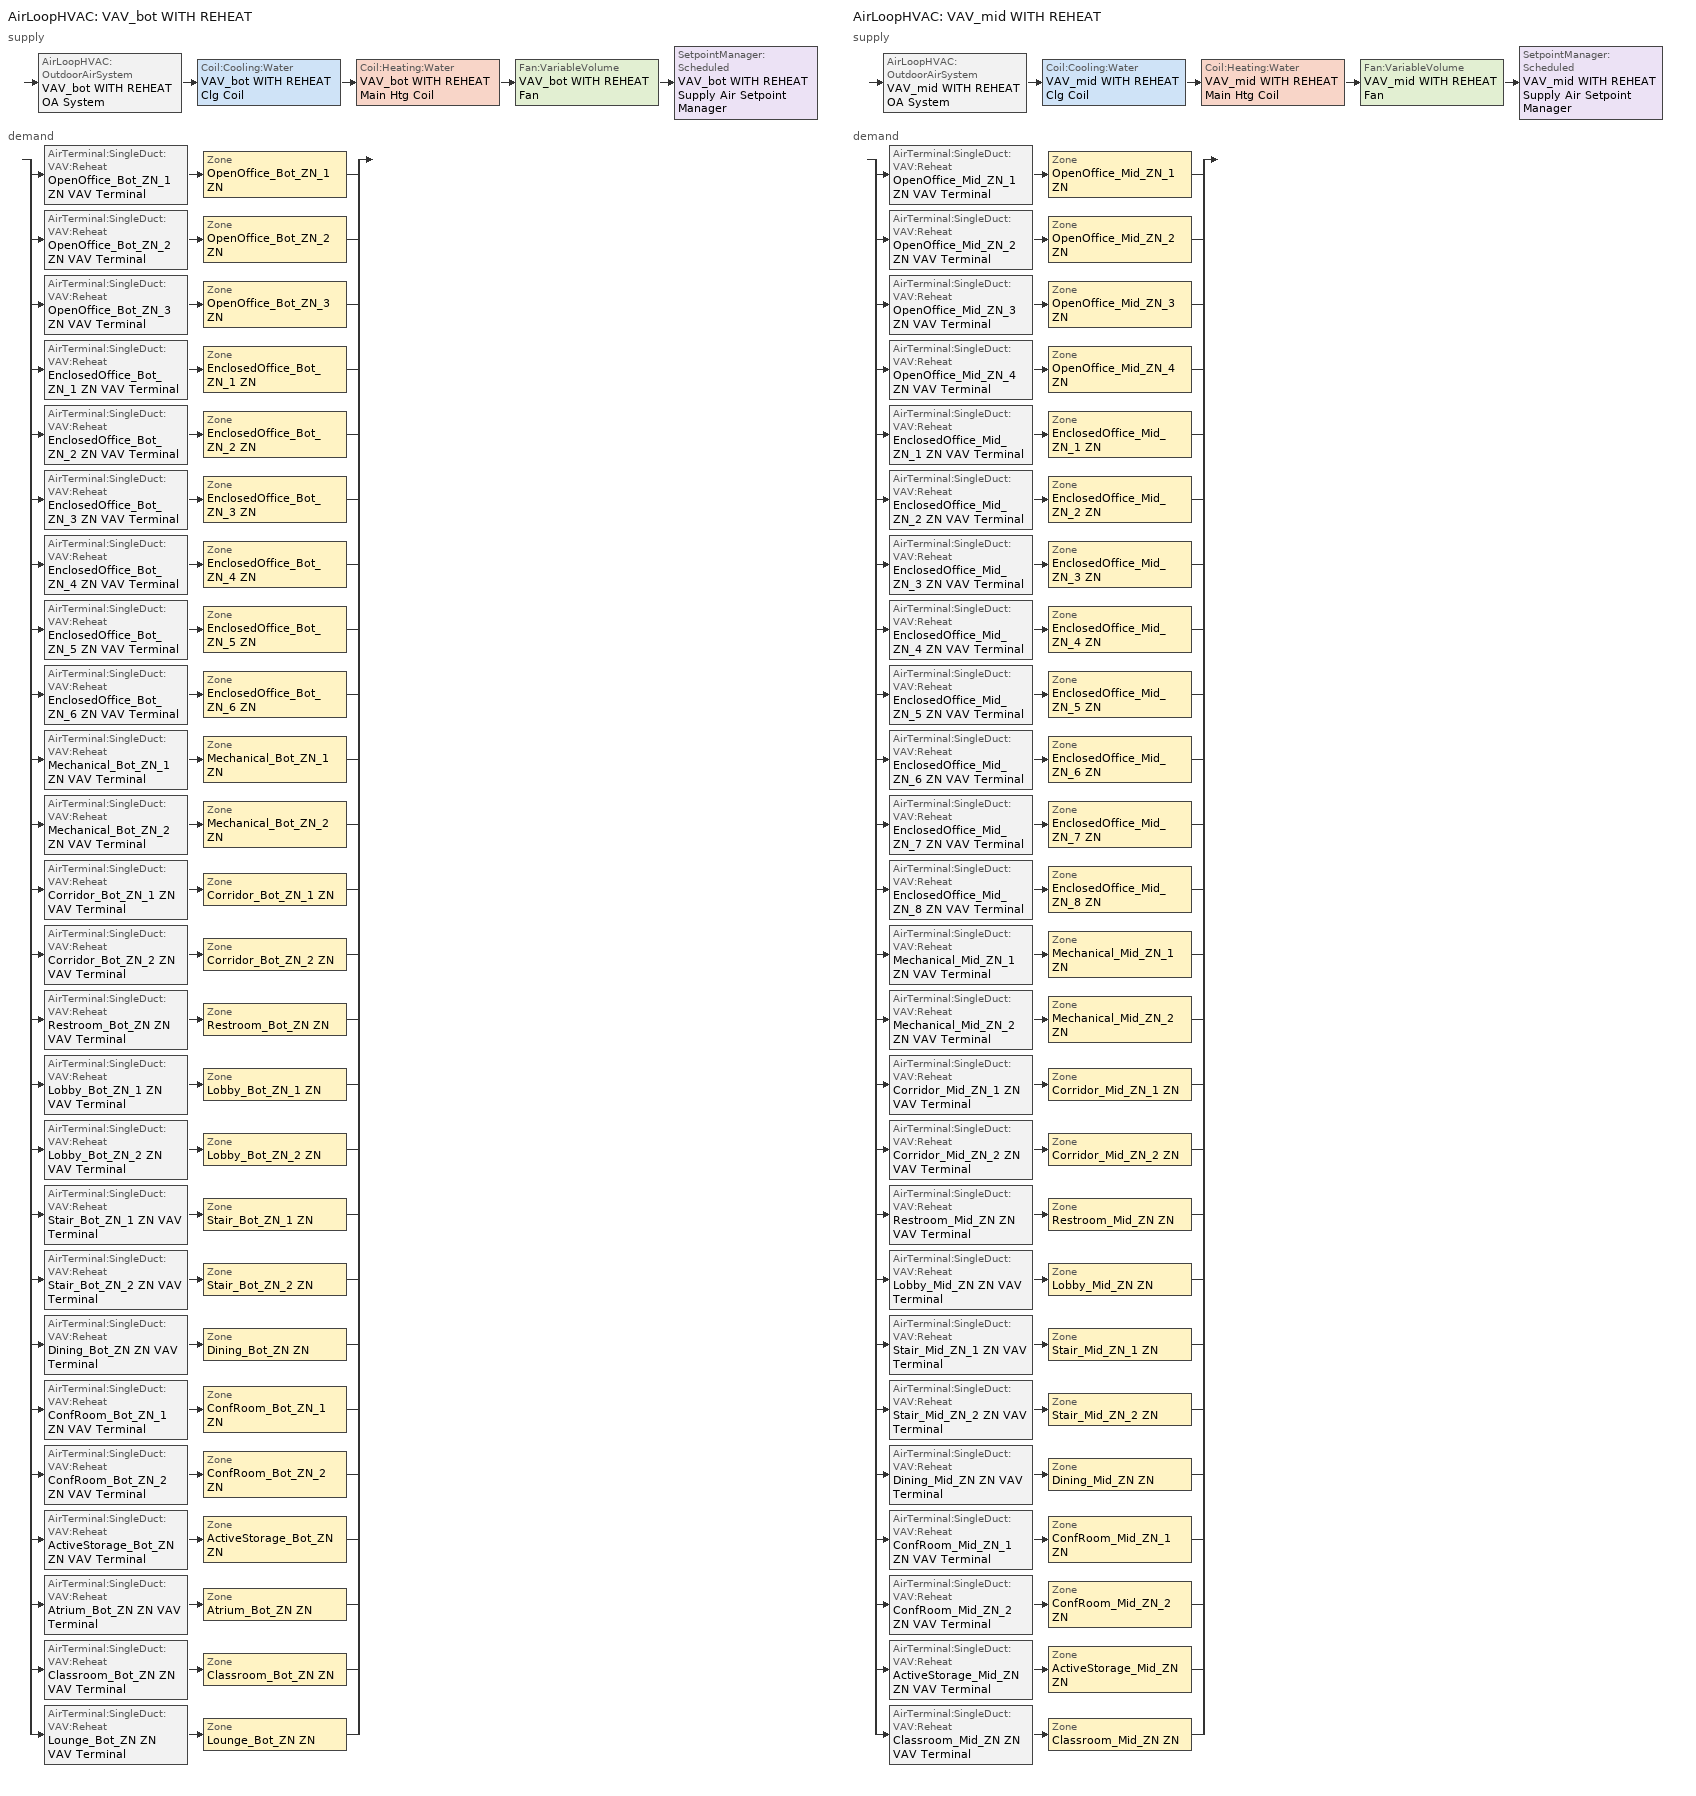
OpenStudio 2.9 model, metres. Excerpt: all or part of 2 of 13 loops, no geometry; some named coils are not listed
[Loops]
AirLoopHVAC 'VAV_bot WITH REHEAT'
 supply: AirLoopHVAC:OutdoorAirSystem 'VAV_bot WITH REHEAT OA System' > Coil:Cooling:Water 'VAV_bot WITH REHEAT Clg Coil' > Coil:Heating:Water 'VAV_bot WITH REHEAT Main Htg Coil' > Fan:VariableVolume 'VAV_bot WITH REHEAT Fan' > SetpointManager:Scheduled 'VAV_bot WITH REHEAT Supply Air Setpoint Manager'
 demand: split
  | AirTerminal:SingleDuct:VAV:Reheat 'OpenOffice_Bot_ZN_1 ZN VAV Terminal' > Zone 'OpenOffice_Bot_ZN_1 ZN'
  | AirTerminal:SingleDuct:VAV:Reheat 'OpenOffice_Bot_ZN_2 ZN VAV Terminal' > Zone 'OpenOffice_Bot_ZN_2 ZN'
  | AirTerminal:SingleDuct:VAV:Reheat 'OpenOffice_Bot_ZN_3 ZN VAV Terminal' > Zone 'OpenOffice_Bot_ZN_3 ZN'
  | AirTerminal:SingleDuct:VAV:Reheat 'EnclosedOffice_Bot_ZN_1 ZN VAV Terminal' > Zone 'EnclosedOffice_Bot_ZN_1 ZN'
  | AirTerminal:SingleDuct:VAV:Reheat 'EnclosedOffice_Bot_ZN_2 ZN VAV Terminal' > Zone 'EnclosedOffice_Bot_ZN_2 ZN'
  | AirTerminal:SingleDuct:VAV:Reheat 'EnclosedOffice_Bot_ZN_3 ZN VAV Terminal' > Zone 'EnclosedOffice_Bot_ZN_3 ZN'
  | AirTerminal:SingleDuct:VAV:Reheat 'EnclosedOffice_Bot_ZN_4 ZN VAV Terminal' > Zone 'EnclosedOffice_Bot_ZN_4 ZN'
  | AirTerminal:SingleDuct:VAV:Reheat 'EnclosedOffice_Bot_ZN_5 ZN VAV Terminal' > Zone 'EnclosedOffice_Bot_ZN_5 ZN'
  | AirTerminal:SingleDuct:VAV:Reheat 'EnclosedOffice_Bot_ZN_6 ZN VAV Terminal' > Zone 'EnclosedOffice_Bot_ZN_6 ZN'
  | AirTerminal:SingleDuct:VAV:Reheat 'Mechanical_Bot_ZN_1 ZN VAV Terminal' > Zone 'Mechanical_Bot_ZN_1 ZN'
  | AirTerminal:SingleDuct:VAV:Reheat 'Mechanical_Bot_ZN_2 ZN VAV Terminal' > Zone 'Mechanical_Bot_ZN_2 ZN'
  | AirTerminal:SingleDuct:VAV:Reheat 'Corridor_Bot_ZN_1 ZN VAV Terminal' > Zone 'Corridor_Bot_ZN_1 ZN'
  | AirTerminal:SingleDuct:VAV:Reheat 'Corridor_Bot_ZN_2 ZN VAV Terminal' > Zone 'Corridor_Bot_ZN_2 ZN'
  | AirTerminal:SingleDuct:VAV:Reheat 'Restroom_Bot_ZN ZN VAV Terminal' > Zone 'Restroom_Bot_ZN ZN'
  | AirTerminal:SingleDuct:VAV:Reheat 'Lobby_Bot_ZN_1 ZN VAV Terminal' > Zone 'Lobby_Bot_ZN_1 ZN'
  | AirTerminal:SingleDuct:VAV:Reheat 'Lobby_Bot_ZN_2 ZN VAV Terminal' > Zone 'Lobby_Bot_ZN_2 ZN'
  | AirTerminal:SingleDuct:VAV:Reheat 'Stair_Bot_ZN_1 ZN VAV Terminal' > Zone 'Stair_Bot_ZN_1 ZN'
  | AirTerminal:SingleDuct:VAV:Reheat 'Stair_Bot_ZN_2 ZN VAV Terminal' > Zone 'Stair_Bot_ZN_2 ZN'
  | AirTerminal:SingleDuct:VAV:Reheat 'Dining_Bot_ZN ZN VAV Terminal' > Zone 'Dining_Bot_ZN ZN'
  | AirTerminal:SingleDuct:VAV:Reheat 'ConfRoom_Bot_ZN_1 ZN VAV Terminal' > Zone 'ConfRoom_Bot_ZN_1 ZN'
  | AirTerminal:SingleDuct:VAV:Reheat 'ConfRoom_Bot_ZN_2 ZN VAV Terminal' > Zone 'ConfRoom_Bot_ZN_2 ZN'
  | AirTerminal:SingleDuct:VAV:Reheat 'ActiveStorage_Bot_ZN ZN VAV Terminal' > Zone 'ActiveStorage_Bot_ZN ZN'
  | AirTerminal:SingleDuct:VAV:Reheat 'Atrium_Bot_ZN ZN VAV Terminal' > Zone 'Atrium_Bot_ZN ZN'
  | AirTerminal:SingleDuct:VAV:Reheat 'Classroom_Bot_ZN ZN VAV Terminal' > Zone 'Classroom_Bot_ZN ZN'
  | AirTerminal:SingleDuct:VAV:Reheat 'Lounge_Bot_ZN ZN VAV Terminal' > Zone 'Lounge_Bot_ZN ZN'
AirLoopHVAC 'VAV_mid WITH REHEAT'
 supply: AirLoopHVAC:OutdoorAirSystem 'VAV_mid WITH REHEAT OA System' > Coil:Cooling:Water 'VAV_mid WITH REHEAT Clg Coil' > Coil:Heating:Water 'VAV_mid WITH REHEAT Main Htg Coil' > Fan:VariableVolume 'VAV_mid WITH REHEAT Fan' > SetpointManager:Scheduled 'VAV_mid WITH REHEAT Supply Air Setpoint Manager'
 demand: split
  | AirTerminal:SingleDuct:VAV:Reheat 'OpenOffice_Mid_ZN_1 ZN VAV Terminal' > Zone 'OpenOffice_Mid_ZN_1 ZN'
  | AirTerminal:SingleDuct:VAV:Reheat 'OpenOffice_Mid_ZN_2 ZN VAV Terminal' > Zone 'OpenOffice_Mid_ZN_2 ZN'
  | AirTerminal:SingleDuct:VAV:Reheat 'OpenOffice_Mid_ZN_3 ZN VAV Terminal' > Zone 'OpenOffice_Mid_ZN_3 ZN'
  | AirTerminal:SingleDuct:VAV:Reheat 'OpenOffice_Mid_ZN_4 ZN VAV Terminal' > Zone 'OpenOffice_Mid_ZN_4 ZN'
  | AirTerminal:SingleDuct:VAV:Reheat 'EnclosedOffice_Mid_ZN_1 ZN VAV Terminal' > Zone 'EnclosedOffice_Mid_ZN_1 ZN'
  | AirTerminal:SingleDuct:VAV:Reheat 'EnclosedOffice_Mid_ZN_2 ZN VAV Terminal' > Zone 'EnclosedOffice_Mid_ZN_2 ZN'
  | AirTerminal:SingleDuct:VAV:Reheat 'EnclosedOffice_Mid_ZN_3 ZN VAV Terminal' > Zone 'EnclosedOffice_Mid_ZN_3 ZN'
  | AirTerminal:SingleDuct:VAV:Reheat 'EnclosedOffice_Mid_ZN_4 ZN VAV Terminal' > Zone 'EnclosedOffice_Mid_ZN_4 ZN'
  | AirTerminal:SingleDuct:VAV:Reheat 'EnclosedOffice_Mid_ZN_5 ZN VAV Terminal' > Zone 'EnclosedOffice_Mid_ZN_5 ZN'
  | AirTerminal:SingleDuct:VAV:Reheat 'EnclosedOffice_Mid_ZN_6 ZN VAV Terminal' > Zone 'EnclosedOffice_Mid_ZN_6 ZN'
  | AirTerminal:SingleDuct:VAV:Reheat 'EnclosedOffice_Mid_ZN_7 ZN VAV Terminal' > Zone 'EnclosedOffice_Mid_ZN_7 ZN'
  | AirTerminal:SingleDuct:VAV:Reheat 'EnclosedOffice_Mid_ZN_8 ZN VAV Terminal' > Zone 'EnclosedOffice_Mid_ZN_8 ZN'
  | AirTerminal:SingleDuct:VAV:Reheat 'Mechanical_Mid_ZN_1 ZN VAV Terminal' > Zone 'Mechanical_Mid_ZN_1 ZN'
  | AirTerminal:SingleDuct:VAV:Reheat 'Mechanical_Mid_ZN_2 ZN VAV Terminal' > Zone 'Mechanical_Mid_ZN_2 ZN'
  | AirTerminal:SingleDuct:VAV:Reheat 'Corridor_Mid_ZN_1 ZN VAV Terminal' > Zone 'Corridor_Mid_ZN_1 ZN'
  | AirTerminal:SingleDuct:VAV:Reheat 'Corridor_Mid_ZN_2 ZN VAV Terminal' > Zone 'Corridor_Mid_ZN_2 ZN'
  | AirTerminal:SingleDuct:VAV:Reheat 'Restroom_Mid_ZN ZN VAV Terminal' > Zone 'Restroom_Mid_ZN ZN'
  | AirTerminal:SingleDuct:VAV:Reheat 'Lobby_Mid_ZN ZN VAV Terminal' > Zone 'Lobby_Mid_ZN ZN'
  | AirTerminal:SingleDuct:VAV:Reheat 'Stair_Mid_ZN_1 ZN VAV Terminal' > Zone 'Stair_Mid_ZN_1 ZN'
  | AirTerminal:SingleDuct:VAV:Reheat 'Stair_Mid_ZN_2 ZN VAV Terminal' > Zone 'Stair_Mid_ZN_2 ZN'
  | AirTerminal:SingleDuct:VAV:Reheat 'Dining_Mid_ZN ZN VAV Terminal' > Zone 'Dining_Mid_ZN ZN'
  | AirTerminal:SingleDuct:VAV:Reheat 'ConfRoom_Mid_ZN_1 ZN VAV Terminal' > Zone 'ConfRoom_Mid_ZN_1 ZN'
  | AirTerminal:SingleDuct:VAV:Reheat 'ConfRoom_Mid_ZN_2 ZN VAV Terminal' > Zone 'ConfRoom_Mid_ZN_2 ZN'
  | AirTerminal:SingleDuct:VAV:Reheat 'ActiveStorage_Mid_ZN ZN VAV Terminal' > Zone 'ActiveStorage_Mid_ZN ZN'
  | AirTerminal:SingleDuct:VAV:Reheat 'Classroom_Mid_ZN ZN VAV Terminal' > Zone 'Classroom_Mid_ZN ZN'
[Sizing:Zone] Zone Cooling Design Supply Air Temperature Input Method=SupplyAirTemperature; Zone Cooling Design Supply Air Temperature {C}=12.7778; Zone Cooling Design Supply Air Temperature Difference {deltaC}=11.11; Zone Heating Design Supply Air Temperature Input Method=SupplyAirTemperature; Zone Heating Design Supply Air Temperature {C}=40; Zone Heating Design Supply Air Temperature Difference {deltaC}=11.11; Zone Cooling Design Supply Air Humidity Ratio {kg-H2O/kg-air}=0.0085; Zone Heating Design Supply Air Humidity Ratio {kg-H2O/kg-air}=0.008; Cooling Design Air Flow Method=DesignDayWithLimit; Heating Design Air Flow Method=DesignDay; Account for Dedicated Outdoor Air System=No; Dedicated Outdoor Air System Control Strategy=NeutralSupplyAir; Dedicated Outdoor Air Low Setpoint Temperature for Design {C}=autosize; Dedicated Outdoor Air High Setpoint Temperature for Design {C}=autosize
ActiveStorage_Bot_ZN ZN; ActiveStorage_Mid_ZN ZN; Atrium_Bot_ZN ZN; Classroom_Bot_ZN ZN; Classroom_Mid_ZN ZN; ConfRoom_Bot_ZN_1 ZN; ConfRoom_Bot_ZN_2 ZN; ConfRoom_Mid_ZN_1 ZN; ConfRoom_Mid_ZN_2 ZN; Corridor_Bot_ZN_1 ZN; Corridor_Bot_ZN_2 ZN; Corridor_Mid_ZN_1 ZN; Corridor_Mid_ZN_2 ZN; Dining_Bot_ZN ZN; Dining_Mid_ZN ZN; EnclosedOffice_Bot_ZN_1 ZN; EnclosedOffice_Bot_ZN_2 ZN; EnclosedOffice_Bot_ZN_3 ZN; EnclosedOffice_Bot_ZN_4 ZN; EnclosedOffice_Bot_ZN_5 ZN; EnclosedOffice_Bot_ZN_6 ZN; EnclosedOffice_Mid_ZN_1 ZN; EnclosedOffice_Mid_ZN_2 ZN; EnclosedOffice_Mid_ZN_3 ZN; EnclosedOffice_Mid_ZN_4 ZN; EnclosedOffice_Mid_ZN_5 ZN; EnclosedOffice_Mid_ZN_6 ZN; EnclosedOffice_Mid_ZN_7 ZN; EnclosedOffice_Mid_ZN_8 ZN; Lobby_Bot_ZN_1 ZN; Lobby_Bot_ZN_2 ZN; Lobby_Mid_ZN ZN; Lounge_Bot_ZN ZN; Mechanical_Bot_ZN_1 ZN; Mechanical_Bot_ZN_2 ZN; Mechanical_Mid_ZN_1 ZN; Mechanical_Mid_ZN_2 ZN; OpenOffice_Bot_ZN_1 ZN; OpenOffice_Bot_ZN_2 ZN; OpenOffice_Bot_ZN_3 ZN; OpenOffice_Mid_ZN_1 ZN; OpenOffice_Mid_ZN_2 ZN; OpenOffice_Mid_ZN_3 ZN; OpenOffice_Mid_ZN_4 ZN; Restroom_Bot_ZN ZN; Restroom_Mid_ZN ZN; Stair_Bot_ZN_1 ZN; Stair_Bot_ZN_2 ZN; Stair_Mid_ZN_1 ZN; Stair_Mid_ZN_2 ZN
[Zone equipment]
ActiveStorage_Bot_ZN ZN: ActiveStorage_Bot_ZN ZN VAV Terminal
ActiveStorage_Mid_ZN ZN: ActiveStorage_Mid_ZN ZN VAV Terminal
Atrium_Bot_ZN ZN: Atrium_Bot_ZN ZN VAV Terminal
Classroom_Bot_ZN ZN: Classroom_Bot_ZN ZN VAV Terminal
Classroom_Mid_ZN ZN: Classroom_Mid_ZN ZN VAV Terminal
ConfRoom_Bot_ZN_1 ZN: ConfRoom_Bot_ZN_1 ZN VAV Terminal
ConfRoom_Bot_ZN_2 ZN: ConfRoom_Bot_ZN_2 ZN VAV Terminal
ConfRoom_Mid_ZN_1 ZN: ConfRoom_Mid_ZN_1 ZN VAV Terminal
ConfRoom_Mid_ZN_2 ZN: ConfRoom_Mid_ZN_2 ZN VAV Terminal
Corridor_Bot_ZN_1 ZN: Corridor_Bot_ZN_1 ZN VAV Terminal
Corridor_Bot_ZN_2 ZN: Corridor_Bot_ZN_2 ZN VAV Terminal
Corridor_Mid_ZN_1 ZN: Corridor_Mid_ZN_1 ZN VAV Terminal
Corridor_Mid_ZN_2 ZN: Corridor_Mid_ZN_2 ZN VAV Terminal
Dining_Bot_ZN ZN: Dining_Bot_ZN ZN VAV Terminal
Dining_Mid_ZN ZN: Dining_Mid_ZN ZN VAV Terminal
EnclosedOffice_Bot_ZN_1 ZN: EnclosedOffice_Bot_ZN_1 ZN VAV Terminal
EnclosedOffice_Bot_ZN_2 ZN: EnclosedOffice_Bot_ZN_2 ZN VAV Terminal
EnclosedOffice_Bot_ZN_3 ZN: EnclosedOffice_Bot_ZN_3 ZN VAV Terminal
EnclosedOffice_Bot_ZN_4 ZN: EnclosedOffice_Bot_ZN_4 ZN VAV Terminal
EnclosedOffice_Bot_ZN_5 ZN: EnclosedOffice_Bot_ZN_5 ZN VAV Terminal
EnclosedOffice_Bot_ZN_6 ZN: EnclosedOffice_Bot_ZN_6 ZN VAV Terminal
EnclosedOffice_Mid_ZN_1 ZN: EnclosedOffice_Mid_ZN_1 ZN VAV Terminal
EnclosedOffice_Mid_ZN_2 ZN: EnclosedOffice_Mid_ZN_2 ZN VAV Terminal
EnclosedOffice_Mid_ZN_3 ZN: EnclosedOffice_Mid_ZN_3 ZN VAV Terminal
EnclosedOffice_Mid_ZN_4 ZN: EnclosedOffice_Mid_ZN_4 ZN VAV Terminal
EnclosedOffice_Mid_ZN_5 ZN: EnclosedOffice_Mid_ZN_5 ZN VAV Terminal
EnclosedOffice_Mid_ZN_6 ZN: EnclosedOffice_Mid_ZN_6 ZN VAV Terminal
EnclosedOffice_Mid_ZN_7 ZN: EnclosedOffice_Mid_ZN_7 ZN VAV Terminal
EnclosedOffice_Mid_ZN_8 ZN: EnclosedOffice_Mid_ZN_8 ZN VAV Terminal
Lobby_Bot_ZN_1 ZN: Lobby_Bot_ZN_1 ZN VAV Terminal
Lobby_Bot_ZN_2 ZN: Lobby_Bot_ZN_2 ZN VAV Terminal
Lobby_Mid_ZN ZN: Lobby_Mid_ZN ZN VAV Terminal
Lounge_Bot_ZN ZN: Lounge_Bot_ZN ZN VAV Terminal
Mechanical_Bot_ZN_1 ZN: Mechanical_Bot_ZN_1 ZN VAV Terminal
Mechanical_Bot_ZN_2 ZN: Mechanical_Bot_ZN_2 ZN VAV Terminal
Mechanical_Mid_ZN_1 ZN: Mechanical_Mid_ZN_1 ZN VAV Terminal
Mechanical_Mid_ZN_2 ZN: Mechanical_Mid_ZN_2 ZN VAV Terminal
OpenOffice_Bot_ZN_1 ZN: OpenOffice_Bot_ZN_1 ZN VAV Terminal
OpenOffice_Bot_ZN_2 ZN: OpenOffice_Bot_ZN_2 ZN VAV Terminal
OpenOffice_Bot_ZN_3 ZN: OpenOffice_Bot_ZN_3 ZN VAV Terminal
OpenOffice_Mid_ZN_1 ZN: OpenOffice_Mid_ZN_1 ZN VAV Terminal
OpenOffice_Mid_ZN_2 ZN: OpenOffice_Mid_ZN_2 ZN VAV Terminal
OpenOffice_Mid_ZN_3 ZN: OpenOffice_Mid_ZN_3 ZN VAV Terminal
OpenOffice_Mid_ZN_4 ZN: OpenOffice_Mid_ZN_4 ZN VAV Terminal
Restroom_Bot_ZN ZN: Restroom_Bot_ZN ZN VAV Terminal
Restroom_Mid_ZN ZN: Restroom_Mid_ZN ZN VAV Terminal
Stair_Bot_ZN_1 ZN: Stair_Bot_ZN_1 ZN VAV Terminal
Stair_Bot_ZN_2 ZN: Stair_Bot_ZN_2 ZN VAV Terminal
Stair_Mid_ZN_1 ZN: Stair_Mid_ZN_1 ZN VAV Terminal
Stair_Mid_ZN_2 ZN: Stair_Mid_ZN_2 ZN VAV Terminal
[SetpointManager:Scheduled] Control Variable=Temperature
Name | Schedule
VAV_bot WITH REHEAT Supply Air Setpoint Manager | Supply Air Temp - 55.0F
VAV_mid WITH REHEAT Supply Air Setpoint Manager | Supply Air Temp - 55.0F 1
[AirLoopHVAC] Availability Schedule=OfficeLarge HVACOperationSchd; Design Supply Air Flow Rate {m3/s}=AutoSize
VAV_bot WITH REHEAT; VAV_mid WITH REHEAT
[Sizing:System] Type of Load to Size On=Sensible; Design Outdoor Air Flow Rate {m3/s}=Autosize; Central Heating Maximum System Air Flow Ratio=0.3; Preheat Design Temperature {C}=7.22222; Preheat Design Humidity Ratio {kg-H2O/kg-Air}=0.008; Precool Design Temperature {C}=12.7778; Precool Design Humidity Ratio {kg-H2O/kg-Air}=0.008; Central Cooling Design Supply Air Temperature {C}=12.7778; Central Heating Design Supply Air Temperature {C}=12.7778; Sizing Option=Coincident; 100% Outdoor Air in Cooling=No; 100% Outdoor Air in Heating=No; Central Cooling Design Supply Air Humidity Ratio {kg-H2O/kg-Air}=0.0085; Central Heating Design Supply Air Humidity Ratio {kg-H2O/kg-Air}=0.008; Cooling Design Air Flow Method=DesignDay; Cooling Design Air Flow Rate {m3/s}=0; Heating Design Air Flow Method=DesignDay; Heating Design Air Flow Rate {m3/s}=0; System Outdoor Air Method=ZoneSum; Zone Maximum Outdoor Air Fraction=1; Cooling Supply Air Flow Rate Per Floor Area {m3/s-m2}=0.00996765; Cooling Fraction of Autosized Cooling Supply Air Flow Rate=1; Cooling Supply Air Flow Rate Per Unit Cooling Capacity {m3/s-W}=3.94755e-05; Heating Supply Air Flow Rate Per Floor Area {m3/s-m2}=0.00996765; Heating Fraction of Autosized Heating Supply Air Flow Rate=1; Heating Fraction of Autosized Cooling Supply Air Flow Rate=1; Heating Supply Air Flow Rate Per Unit Heating Capacity {m3/s-W}=3.15882e-05; Cooling Design Capacity Method=CoolingDesignCapacity; Cooling Design Capacity {W}=autosize; Cooling Design Capacity Per Floor Area {W/m2}=234.7; Fraction of Autosized Cooling Design Capacity=1; Heating Design Capacity Method=HeatingDesignCapacity; Heating Design Capacity {W}=autosize; Heating Design Capacity Per Floor Area {W/m2}=157; Fraction of Autosized Heating Design Capacity=1; Central Cooling Capacity Control Method=OnOff
VAV_bot WITH REHEAT; VAV_mid WITH REHEAT
[Fan:VariableVolume] Availability Schedule=Always On Discrete; Fan Total Efficiency=0.62; Pressure Rise {Pa}=996.356; Maximum Flow Rate {m3/s}=Autosize; Fan Power Minimum Flow Rate Input Method=Fraction; Fan Power Minimum Flow Fraction=0.25; Fan Power Minimum Air Flow Rate {m3/s}=0; Motor Efficiency=0.9; Motor In Airstream Fraction=1; Fan Power Coefficient 1=0.0407599; Fan Power Coefficient 2=0.088045; Fan Power Coefficient 3=-0.0729261; Fan Power Coefficient 4=0.94374; Fan Power Coefficient 5=0
VAV_bot WITH REHEAT Fan; VAV_mid WITH REHEAT Fan
[Controller:OutdoorAir] Minimum Outdoor Air Flow Rate {m3/s}=autosize; Maximum Outdoor Air Flow Rate {m3/s}=Autosize; Economizer Control Type=NoEconomizer; Economizer Control Action Type=ModulateFlow; Economizer Maximum Limit Dry-Bulb Temperature {C}=28; Economizer Maximum Limit Enthalpy {J/kg}=64000; Lockout Type=NoLockout; Minimum Limit Type=FixedMinimum; Minimum Outdoor Air Schedule=OfficeLarge MinOA_MotorizedDamper_Sched; High Humidity Control=No; Heat Recovery Bypass Control Type=BypassWhenWithinEconomizerLimits
Name | Controller Mechanical Ventilation
VAV_bot WITH REHEAT OA Controller | VAV_bot WITH REHEAT Vent Controller
VAV_mid WITH REHEAT OA Controller | VAV_mid WITH REHEAT Vent Controller
[Controller:MechanicalVentilation] Availability Schedule=Always On Discrete; System Outdoor Air Method=VentilationRateProcedure
VAV_bot WITH REHEAT Vent Controller; VAV_mid WITH REHEAT Vent Controller
[AirLoopHVAC:OutdoorAirSystem]
Name | Controller
VAV_bot WITH REHEAT OA System | VAV_bot WITH REHEAT OA Controller
VAV_mid WITH REHEAT OA System | VAV_mid WITH REHEAT OA Controller
[AirTerminal:SingleDuct:VAV:Reheat] Availability Schedule=Always On Discrete; Maximum Air Flow Rate {m3/s}=AutoSize; Zone Minimum Air Flow Input Method=Constant; Constant Minimum Air Flow Fraction=0.2; Fixed Minimum Air Flow Rate {m3/s}=0; Maximum Hot Water or Steam Flow Rate {m3/s}=AutoSize; Minimum Hot Water or Steam Flow Rate {m3/s}=0; Convergence Tolerance=0.001; Damper Heating Action=ReverseWithLimits; Maximum Flow per Zone Floor Area During Reheat {m3/s-m2}=AutoSize; Maximum Flow Fraction During Reheat=0.5; Maximum Reheat Air Temperature {C}=40; Control For Outdoor Air=No
Name | Reheat Coil
OpenOffice_Bot_ZN_1 ZN VAV Terminal | OpenOffice_Bot_ZN_1 ZN Reheat Coil
OpenOffice_Bot_ZN_2 ZN VAV Terminal | OpenOffice_Bot_ZN_2 ZN Reheat Coil
OpenOffice_Bot_ZN_3 ZN VAV Terminal | OpenOffice_Bot_ZN_3 ZN Reheat Coil
EnclosedOffice_Bot_ZN_1 ZN VAV Terminal | EnclosedOffice_Bot_ZN_1 ZN Reheat Coil
EnclosedOffice_Bot_ZN_2 ZN VAV Terminal | EnclosedOffice_Bot_ZN_2 ZN Reheat Coil
EnclosedOffice_Bot_ZN_3 ZN VAV Terminal | EnclosedOffice_Bot_ZN_3 ZN Reheat Coil
EnclosedOffice_Bot_ZN_4 ZN VAV Terminal | EnclosedOffice_Bot_ZN_4 ZN Reheat Coil
EnclosedOffice_Bot_ZN_5 ZN VAV Terminal | EnclosedOffice_Bot_ZN_5 ZN Reheat Coil
EnclosedOffice_Bot_ZN_6 ZN VAV Terminal | EnclosedOffice_Bot_ZN_6 ZN Reheat Coil
Mechanical_Bot_ZN_1 ZN VAV Terminal | Mechanical_Bot_ZN_1 ZN Reheat Coil
Mechanical_Bot_ZN_2 ZN VAV Terminal | Mechanical_Bot_ZN_2 ZN Reheat Coil
Corridor_Bot_ZN_1 ZN VAV Terminal | Corridor_Bot_ZN_1 ZN Reheat Coil
Corridor_Bot_ZN_2 ZN VAV Terminal | Corridor_Bot_ZN_2 ZN Reheat Coil
Restroom_Bot_ZN ZN VAV Terminal | Restroom_Bot_ZN ZN Reheat Coil
Lobby_Bot_ZN_1 ZN VAV Terminal | Lobby_Bot_ZN_1 ZN Reheat Coil
Lobby_Bot_ZN_2 ZN VAV Terminal | Lobby_Bot_ZN_2 ZN Reheat Coil
Stair_Bot_ZN_1 ZN VAV Terminal | Stair_Bot_ZN_1 ZN Reheat Coil
Stair_Bot_ZN_2 ZN VAV Terminal | Stair_Bot_ZN_2 ZN Reheat Coil
Dining_Bot_ZN ZN VAV Terminal | Dining_Bot_ZN ZN Reheat Coil
ConfRoom_Bot_ZN_1 ZN VAV Terminal | ConfRoom_Bot_ZN_1 ZN Reheat Coil
ConfRoom_Bot_ZN_2 ZN VAV Terminal | ConfRoom_Bot_ZN_2 ZN Reheat Coil
ActiveStorage_Bot_ZN ZN VAV Terminal | ActiveStorage_Bot_ZN ZN Reheat Coil
Atrium_Bot_ZN ZN VAV Terminal | Atrium_Bot_ZN ZN Reheat Coil
Classroom_Bot_ZN ZN VAV Terminal | Classroom_Bot_ZN ZN Reheat Coil
Lounge_Bot_ZN ZN VAV Terminal | Lounge_Bot_ZN ZN Reheat Coil
OpenOffice_Mid_ZN_1 ZN VAV Terminal | OpenOffice_Mid_ZN_1 ZN Reheat Coil
OpenOffice_Mid_ZN_2 ZN VAV Terminal | OpenOffice_Mid_ZN_2 ZN Reheat Coil
OpenOffice_Mid_ZN_3 ZN VAV Terminal | OpenOffice_Mid_ZN_3 ZN Reheat Coil
OpenOffice_Mid_ZN_4 ZN VAV Terminal | OpenOffice_Mid_ZN_4 ZN Reheat Coil
EnclosedOffice_Mid_ZN_1 ZN VAV Terminal | EnclosedOffice_Mid_ZN_1 ZN Reheat Coil
EnclosedOffice_Mid_ZN_2 ZN VAV Terminal | EnclosedOffice_Mid_ZN_2 ZN Reheat Coil
EnclosedOffice_Mid_ZN_3 ZN VAV Terminal | EnclosedOffice_Mid_ZN_3 ZN Reheat Coil
EnclosedOffice_Mid_ZN_4 ZN VAV Terminal | EnclosedOffice_Mid_ZN_4 ZN Reheat Coil
EnclosedOffice_Mid_ZN_5 ZN VAV Terminal | EnclosedOffice_Mid_ZN_5 ZN Reheat Coil
EnclosedOffice_Mid_ZN_6 ZN VAV Terminal | EnclosedOffice_Mid_ZN_6 ZN Reheat Coil
EnclosedOffice_Mid_ZN_7 ZN VAV Terminal | EnclosedOffice_Mid_ZN_7 ZN Reheat Coil
EnclosedOffice_Mid_ZN_8 ZN VAV Terminal | EnclosedOffice_Mid_ZN_8 ZN Reheat Coil
Mechanical_Mid_ZN_1 ZN VAV Terminal | Mechanical_Mid_ZN_1 ZN Reheat Coil
Mechanical_Mid_ZN_2 ZN VAV Terminal | Mechanical_Mid_ZN_2 ZN Reheat Coil
Corridor_Mid_ZN_1 ZN VAV Terminal | Corridor_Mid_ZN_1 ZN Reheat Coil
Corridor_Mid_ZN_2 ZN VAV Terminal | Corridor_Mid_ZN_2 ZN Reheat Coil
Restroom_Mid_ZN ZN VAV Terminal | Restroom_Mid_ZN ZN Reheat Coil
Lobby_Mid_ZN ZN VAV Terminal | Lobby_Mid_ZN ZN Reheat Coil
Stair_Mid_ZN_1 ZN VAV Terminal | Stair_Mid_ZN_1 ZN Reheat Coil
Stair_Mid_ZN_2 ZN VAV Terminal | Stair_Mid_ZN_2 ZN Reheat Coil
Dining_Mid_ZN ZN VAV Terminal | Dining_Mid_ZN ZN Reheat Coil
ConfRoom_Mid_ZN_1 ZN VAV Terminal | ConfRoom_Mid_ZN_1 ZN Reheat Coil
ConfRoom_Mid_ZN_2 ZN VAV Terminal | ConfRoom_Mid_ZN_2 ZN Reheat Coil
ActiveStorage_Mid_ZN ZN VAV Terminal | ActiveStorage_Mid_ZN ZN Reheat Coil
Classroom_Mid_ZN ZN VAV Terminal | Classroom_Mid_ZN ZN Reheat Coil
[Schedule:Constant]
Always On Discrete: Value=1
[Schedule:Ruleset]
Name | Default Day Schedule | Summer Design Day Schedule | Winter Design Day Schedule
OfficeLarge HVACOperationSchd | OfficeLarge HVACOperationSchd Default | OfficeLarge HVACOperationSchd Summer Design Day | OfficeLarge HVACOperationSchd Winter Design Day
OfficeLarge MinOA_MotorizedDamper_Sched | OfficeLarge MinOA_MotorizedDamper_Sched Default | OfficeLarge MinOA_MotorizedDamper_Sched Summer Design Day | OfficeLarge MinOA_MotorizedDamper_Sched Winter Design Day
Supply Air Temp - 55.0F | Supply Air Temp - 55.0F Default
Supply Air Temp - 55.0F 1 | Supply Air Temp - 55.0F Default 1
[Schedule:Day]
OfficeLarge HVACOperationSchd Default; OfficeLarge MinOA_MotorizedDamper_Sched Default: 24, 0, 0
OfficeLarge HVACOperationSchd Summer Design Day; OfficeLarge HVACOperationSchd SmrDsn|Wkdy Day: 6, 0, 0, 22, 0, 1, 24, 0, 0
OfficeLarge HVACOperationSchd Winter Design Day; OfficeLarge HVACOperationSchd WntrDsn|Sat Day: 6, 0, 0, 18, 0, 1, 24, 0, 0
OfficeLarge MinOA_MotorizedDamper_Sched Summer Design Day; OfficeLarge MinOA_MotorizedDamper_Sched SmrDsn|Wkdy Day: 7, 0, 0, 22, 0, 1, 24, 0, 0
OfficeLarge MinOA_MotorizedDamper_Sched Winter Design Day; OfficeLarge MinOA_MotorizedDamper_Sched WntrDsn|Sat Day: 7, 0, 0, 18, 0, 1, 24, 0, 0
Supply Air Temp - 55.0F Default; Supply Air Temp - 55.0F Default 1: 24, 0, 12.7778
[Schedule:Rule] Date Specification Type=DateRange; Start Month=1; Start Day=1; End Month=12; End Day=31
Name | Schedule Ruleset | Rule Order | Day Schedule | Apply Monday | Apply Tuesday | Apply Wednesday | Apply Thursday | Apply Friday | Apply Saturday
Schedule Rule 25 | OfficeLarge HVACOperationSchd | 1 | OfficeLarge HVACOperationSchd SmrDsn|Wkdy Day | Yes | Yes | Yes | Yes | Yes
Schedule Rule 26 | OfficeLarge HVACOperationSchd | 0 | OfficeLarge HVACOperationSchd WntrDsn|Sat Day |  |  |  |  |  | Yes
Schedule Rule 27 | OfficeLarge MinOA_MotorizedDamper_Sched | 1 | OfficeLarge MinOA_MotorizedDamper_Sched SmrDsn|Wkdy Day | Yes | Yes | Yes | Yes | Yes
Schedule Rule 28 | OfficeLarge MinOA_MotorizedDamper_Sched | 0 | OfficeLarge MinOA_MotorizedDamper_Sched WntrDsn|Sat Day |  |  |  |  |  | Yes
